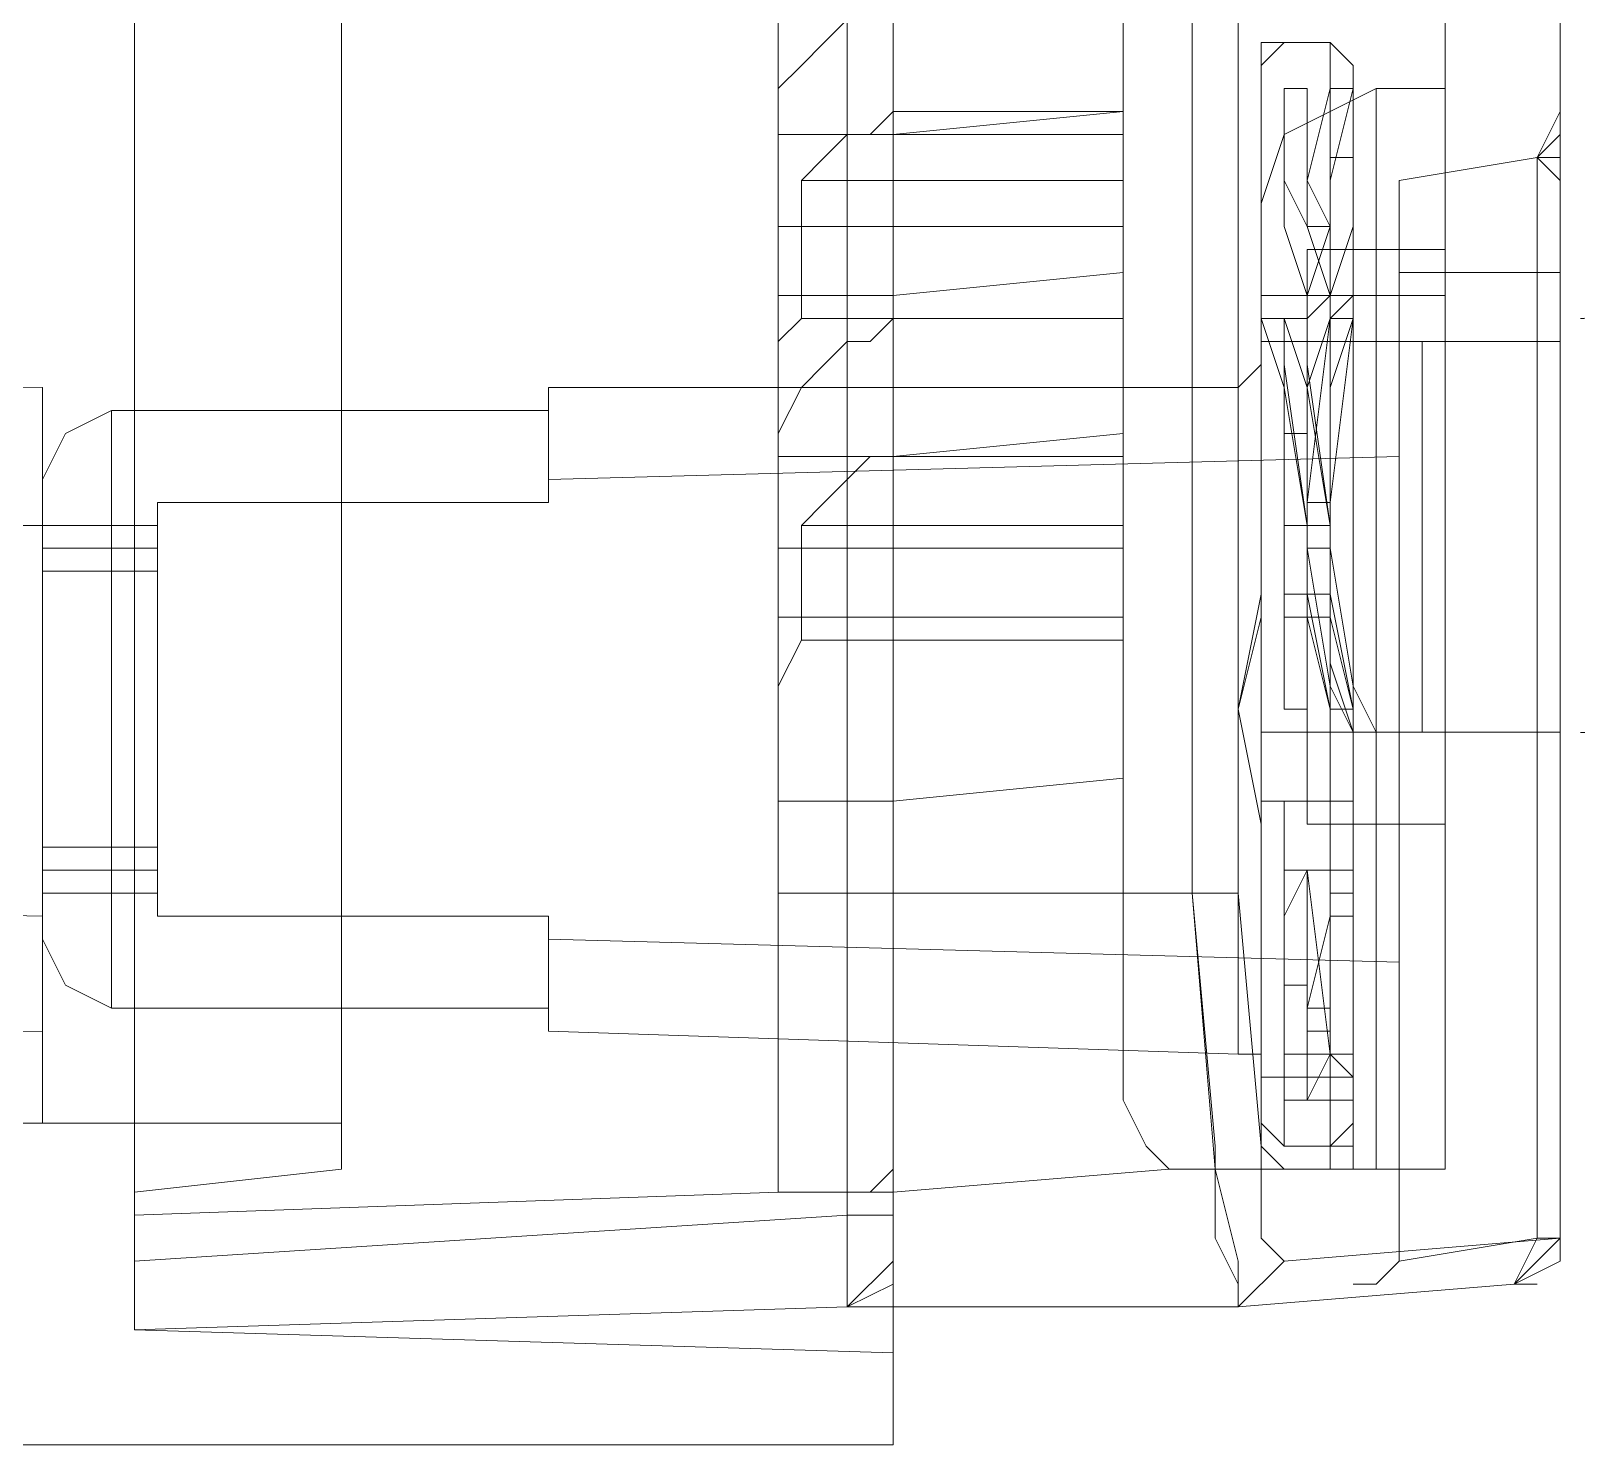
# Model space of a CAD drawing. Header units: millimetres. Extents: x -305 to 1353, y -289 to 1176.
# Drawn here: x 291.553 to 295.348, y 981.894 to 985.348 of the extents above; entities that cross this region are included whole.
import ezdxf

# ---------------------------------------------------------------- set-up
doc = ezdxf.new("R2010")
doc.units = ezdxf.units.MM
doc.header["$MEASUREMENT"] = 0
doc.layers.add('PDF_0', color=7, linetype='Continuous')

msp = doc.modelspace()

# ---------------------------------------------------------------- linework, layer by layer
at = {"layer": 'PDF_0', "lineweight": 18}
for points in [[(276.3621, 987.3973), (276.3621, 981.9501), (276.3621, 981.8939), (276.9237, 981.8939), (276.9237, 981.9501), (276.9237, 983.4102), (291.5245, 983.4102), (291.5245, 981.9501), (291.5245, 981.8939), (293.6585, 981.8939), (293.6585, 981.9501), (293.6585, 1034.6817), (293.6585, 1034.7378), (291.5245, 1034.7378), (291.5245, 1034.6817), (291.5245, 1033.1654), (276.9237, 1033.1654), (276.9237, 1034.6255), (276.9237, 1034.7378), (276.3621, 1034.7378), (276.3621, 1034.6255), (276.3621, 1029.1782)], [(294.6132, 1032.2107), (294.557, 1032.1546), (294.5009, 1031.9299), (294.5009, 1031.2561), (294.5009, 983.2417), (294.557, 982.624), (294.557, 982.3993), (294.6132, 982.3432), (295.2871, 982.3993), (295.2871, 983.6348), (295.2871, 984.5895), (295.2871, 984.7579), (295.2871, 985.0387), (295.2871, 985.151), (295.2871, 985.0387), (295.2871, 984.7579), (295.2871, 984.9826), (295.2871, 985.0387)], [(294.5009, 1031.2561), (294.3885, 1031.2561), (294.3885, 983.2417), (294.5009, 983.2417)], [(295.2871, 985.0949), (295.2871, 985.151), (295.2871, 987.7343)], [(293.6585, 985.5441), (294.2201, 985.5441), (294.2201, 985.151), (293.6585, 985.0949)], [(295.2871, 985.151), (295.2871, 985.151)], [(293.6585, 984.7018), (294.2201, 984.7579), (294.2201, 984.3087), (293.6585, 984.3087)], [(294.2201, 984.6456), (293.6585, 984.6456)], [(295.2871, 984.5895), (295.2871, 983.6348)], [(293.6585, 983.9156), (294.2201, 983.9156), (294.2201, 983.5225), (293.6585, 983.4663)], [(294.2201, 983.8594), (293.6585, 983.8594)], [(293.6585, 982.2309), (294.5009, 982.2309), (294.6132, 982.3432), (294.557, 982.3993), (294.557, 982.624), (294.5009, 983.2417), (294.3885, 983.2417), (294.4447, 982.624), (294.4447, 982.3993), (294.5009, 982.287)], [(294.5009, 982.2309), (294.5009, 982.3432), (294.4447, 982.5678), (294.3885, 983.2417), (293.6585, 983.2417)], [(294.6132, 982.3432), (294.5009, 982.2309), (295.1747, 982.287), (295.2871, 982.3993)], [(295.2871, 982.3432), (295.1747, 982.287), (295.2309, 982.287)], [(295.2871, 982.3432), (295.2871, 982.3432)]]:
    msp.add_lwpolyline(points, dxfattribs=at)
at = {"layer": 'PDF_0', "lineweight": 0}
for points in [[(295.0063, 985.2072), (295.0063, 993.8554)], [(294.2201, 992.6761), (294.2201, 983.2417), (294.2201, 982.7363), (294.2762, 982.624), (294.3324, 982.5678), (295.0063, 982.5678), (295.0063, 983.4102), (295.0063, 983.6348), (294.9501, 983.6348), (294.9501, 984.5895), (295.0063, 984.5895), (294.7816, 984.5895), (294.8378, 984.5895), (294.894, 984.5895), (294.9501, 984.5895), (294.894, 984.5895), (294.8378, 984.5895), (294.7816, 984.5895), (294.7255, 984.5895), (294.6693, 984.5895), (294.6132, 984.5895), (294.557, 984.5895), (294.894, 984.5895), (295.2309, 984.5895), (295.2871, 984.5895), (295.2309, 984.5895), (295.2309, 984.7579), (294.894, 984.7579)], [(293.3777, 992.5638), (293.3777, 982.5117), (291.8053, 982.4555)], [(293.5462, 992.4515), (293.5462, 982.4555), (293.5462, 982.287), (293.5462, 982.2309), (291.8053, 982.1747), (293.6585, 982.1186)], [(292.3107, 992.283), (292.3107, 983.4663), (292.3107, 982.5678), (291.8053, 982.5117)], [(291.8053, 987.3973), (291.8053, 982.1747)], [(293.4339, 984.9826), (293.49, 985.0387), (293.5462, 985.0949), (293.6023, 985.0949), (293.6585, 985.151), (294.2201, 985.151), (294.2201, 985.0949), (293.3777, 985.0949), (293.3777, 985.2072), (293.4339, 985.2634), (293.49, 985.3195), (293.5462, 985.3757)], [(293.3777, 985.3757), (293.3777, 985.3195), (293.3777, 985.2072), (293.3777, 985.0949), (293.3777, 984.8703), (294.2201, 984.8703)], [(294.7255, 982.624), (294.7816, 982.6801), (294.7816, 982.7924), (294.7816, 982.8486), (294.7816, 982.7924), (294.7816, 985.0387), (294.7255, 985.0387), (294.7255, 985.2634), (294.7255, 985.3195), (294.557, 985.3195), (294.557, 985.2634), (294.557, 985.0387), (294.557, 985.2634), (294.557, 985.3195)], [(294.557, 985.0387), (294.557, 985.0949), (294.557, 985.151), (294.557, 985.2072), (294.557, 985.2634), (294.6132, 985.3195), (294.7255, 985.3195)], [(294.6132, 985.3195), (294.6132, 985.3195)], [(294.7816, 985.0387), (294.7816, 985.0949), (294.7816, 985.151), (294.7816, 985.2072), (294.7816, 985.2634), (294.7255, 985.3195), (294.7255, 985.2634), (294.7255, 985.0387), (294.7255, 982.7924), (294.7255, 982.624), (294.7255, 982.5678), (294.7816, 982.5678), (294.7816, 982.624), (294.7816, 982.6801), (294.7816, 982.7363), (294.7816, 982.7924), (294.7255, 982.7924), (294.7255, 982.8486), (294.7255, 982.7924), (294.7255, 982.8486), (294.6693, 982.7363), (294.7255, 982.7363), (294.7255, 982.7924), (294.7255, 982.8486), (294.7255, 982.9048), (294.6693, 982.9048), (294.6693, 982.8486), (294.6693, 983.2979), (294.6693, 982.8486), (294.6693, 983.0171), (294.6693, 983.2979), (294.6693, 983.2417), (294.6693, 983.2979), (294.6693, 983.2417), (294.6693, 983.1855)], [(294.7255, 985.3195), (294.7255, 985.3195)], [(294.8378, 984.8141), (294.8378, 985.2072), (294.6132, 985.0949), (294.557, 984.9264), (294.557, 984.7018)], [(294.6132, 984.1402), (294.6132, 984.4772), (294.557, 984.6456), (294.6132, 984.6456), (294.6693, 984.6456), (294.6693, 984.4772), (294.7255, 984.1402), (294.6693, 984.1402), (294.6132, 984.4772), (294.6132, 984.5895), (294.6132, 984.6456), (294.6693, 984.4772), (294.6693, 984.1402), (294.6693, 984.1964), (294.7255, 984.6456), (294.6693, 984.4772), (294.6693, 984.1402), (294.6693, 984.4772), (294.7255, 984.6456), (294.7255, 984.421), (294.7255, 984.0841), (294.7255, 983.8033), (294.7816, 983.6348), (295.0063, 983.6348), (295.0063, 984.5895), (295.0063, 984.8141), (295.0063, 985.0949), (295.0063, 985.2072), (294.8378, 985.2072)], [(294.8378, 982.5678), (294.8378, 983.4102), (294.8378, 984.7018), (294.6693, 984.7018), (294.557, 984.7018), (294.557, 984.5895), (294.557, 983.6348), (294.6132, 983.6348), (294.6693, 983.6348), (294.6693, 983.4102), (294.6693, 983.6348), (294.6693, 983.4102), (294.6693, 983.6348), (294.7255, 983.6348), (294.7816, 983.6348), (294.7255, 983.6348), (294.6693, 983.6348), (294.6693, 984.5895), (294.6693, 984.8141), (294.7816, 984.8141), (295.0063, 984.8141), (295.0063, 985.0949), (295.0063, 985.2072), (295.0063, 985.151)], [(294.6132, 985.2072), (294.6132, 984.8703), (294.6693, 984.7018), (294.7255, 984.8703), (294.7255, 985.2072)], [(294.6693, 985.2072), (294.6693, 984.8703), (294.7255, 984.7018), (294.7816, 984.8703), (294.7816, 985.2072)], [(295.0063, 985.2072), (295.0063, 985.2072)], [(294.2201, 984.9826), (293.4339, 984.9826), (293.4339, 984.6456), (293.6585, 984.6456), (294.2201, 984.6456), (293.6585, 984.6456), (293.6585, 985.151)], [(295.2871, 985.151), (295.2871, 985.151)], [(293.6585, 985.0949), (293.3777, 985.0949)], [(294.2201, 984.7579), (294.2201, 984.8703), (294.2201, 985.0949)], [(295.2871, 985.0387), (295.2309, 985.0387), (295.2871, 985.0949)], [(294.557, 983.8594), (294.557, 985.0387), (294.557, 982.7924), (294.557, 983.5225)], [(294.557, 985.0387), (294.557, 985.0387)], [(295.2871, 984.7579), (295.2871, 984.9826), (295.2309, 985.0387), (295.2309, 984.9826), (295.2309, 984.7579), (295.2871, 984.7579), (295.2309, 984.7579), (295.2309, 984.9826), (295.2309, 985.0387), (294.894, 984.9826), (294.894, 984.7579), (294.894, 984.5895), (294.894, 983.6348), (294.894, 982.3432), (295.2309, 982.3993), (295.2309, 983.6348)], [(295.2309, 985.0387), (295.2309, 985.0387)], [(295.2309, 985.0387), (295.2309, 985.0387)], [(293.6585, 984.7018), (293.3777, 984.7018), (293.3777, 984.8141), (293.3777, 984.8703)], [(294.6693, 984.5895), (294.6693, 984.8141), (294.6693, 984.5895), (294.7255, 984.5895), (294.7816, 984.5895), (294.7816, 984.8141), (294.6693, 984.8141), (294.8378, 984.8141), (294.8378, 984.7018), (295.0063, 984.7018), (295.0063, 984.8703), (295.0063, 984.7018), (295.0063, 983.4102), (294.7816, 983.4102)], [(294.6693, 984.8703), (294.7255, 984.8703)], [(294.8378, 984.8141), (294.8378, 984.8141)], [(295.0063, 984.8141), (295.0063, 984.8141)], [(294.6132, 984.6456), (294.6693, 984.6456), (294.6693, 984.5333), (294.7255, 984.1402), (294.7255, 984.0841), (294.7255, 984.6456), (294.7816, 984.7018), (294.7816, 984.6456), (294.7255, 984.4772), (294.7255, 984.1402), (294.6693, 984.1402), (294.6132, 984.5333), (294.6132, 984.6456), (294.557, 984.6456)], [(294.7816, 983.691), (294.7255, 983.9156), (294.6693, 983.9156), (294.6693, 983.7471), (294.6693, 983.691), (294.6693, 983.9717), (294.6693, 984.0841), (294.7255, 983.7471), (294.7816, 983.6348), (294.7255, 983.8033), (294.7255, 984.0841), (294.7255, 984.421), (294.7255, 984.6456), (294.7255, 984.7018), (294.6693, 984.6456), (294.6693, 984.0841), (294.6693, 984.1402)], [(294.7816, 984.7018), (294.7255, 984.7018), (294.6693, 984.7018)], [(294.2201, 984.1402), (293.4339, 984.1402), (293.49, 984.1964), (293.5462, 984.2525), (293.6023, 984.3087), (293.6585, 984.3087), (293.3777, 984.3087), (293.3777, 984.421), (293.3777, 984.4772), (293.3777, 984.5895), (293.4339, 984.6456)], [(294.2201, 983.9156), (294.2201, 984.0841), (294.2201, 984.3087), (293.3777, 984.3087), (293.3777, 984.3648), (293.4339, 984.4772), (293.49, 984.5333), (293.5462, 984.5895), (293.6023, 984.5895), (293.6585, 984.6456)], [(294.6132, 984.3648), (294.6132, 984.1402), (294.6132, 984.4772), (294.557, 984.6456), (294.6132, 984.6456), (294.6693, 984.4772), (294.6693, 984.1402), (294.6132, 984.1402), (294.6132, 984.3648), (294.6132, 983.9717), (294.6132, 983.691), (294.6132, 983.7471), (294.6132, 983.9156), (294.6693, 983.9156), (294.7255, 983.691), (294.7816, 983.691), (294.7255, 983.9156), (294.6693, 983.9156), (294.7255, 983.691), (294.6693, 983.9717), (294.7255, 983.691)], [(294.6693, 984.1964), (294.7255, 984.6456), (294.7816, 984.6456), (294.7816, 984.3087), (294.7816, 984.6456), (294.7255, 984.4772), (294.7255, 984.1402), (294.7255, 984.1964), (294.7816, 984.6456), (294.7255, 984.1964)], [(294.5009, 982.8486), (294.557, 982.8486), (294.557, 982.7924), (294.557, 982.6801), (294.6132, 982.624), (294.557, 982.6801), (294.557, 982.7924), (294.557, 982.624), (294.557, 982.5678), (294.557, 983.6348), (294.894, 983.6348), (295.2309, 983.6348), (295.2309, 984.5895), (295.2309, 983.6348), (295.2871, 983.6348), (295.2309, 983.6348), (295.0063, 983.6348), (294.9501, 983.6348), (294.9501, 984.5895), (295.0063, 984.5895), (295.2309, 984.5895)], [(295.0063, 984.5895), (295.0063, 984.5895)], [(295.2871, 984.5895), (295.2871, 983.6348)], [(286.4704, 984.5333), (291.5807, 984.4772), (291.5807, 982.9048), (286.4704, 982.8486)], [(294.5009, 984.4772), (294.557, 984.5333)], [(291.5807, 984.2525), (291.6368, 984.3648), (291.7492, 984.421), (292.8161, 984.421), (292.8161, 984.4772), (294.5009, 984.4772), (294.5009, 982.8486), (292.8161, 982.9048)], [(292.8161, 984.421), (292.8161, 984.4772), (292.8161, 984.421)], [(291.8615, 984.1964), (292.8161, 984.1964), (291.8615, 984.1964), (291.8615, 983.1855), (292.8161, 983.1855), (292.8161, 983.1294), (294.894, 983.0732), (294.894, 984.3087), (292.8161, 984.2525), (292.8161, 984.1964), (292.8161, 984.421), (291.7492, 984.421)], [(294.2201, 984.3648), (293.6585, 984.3087), (293.6585, 983.2417), (293.6585, 982.7363), (293.6585, 982.5678), (293.6585, 982.5117), (294.3324, 982.5678), (294.2762, 982.624), (294.2201, 982.7363), (294.2201, 983.2417)], [(294.6693, 983.691), (294.6693, 983.9717), (294.6693, 984.3648)], [(293.3777, 984.3087), (293.3777, 984.0841), (294.2201, 984.0841)], [(294.2201, 984.3087), (294.2201, 984.3087)], [(291.5807, 983.1855), (288.9413, 983.2417), (288.9413, 984.1402), (291.5807, 984.1402), (291.5807, 984.0841)], [(291.5807, 984.1402), (291.8615, 984.1402), (291.8615, 984.0841)], [(293.4339, 984.1402), (293.4339, 983.8594), (293.3777, 983.7471), (293.3777, 983.691), (293.3777, 983.5786), (293.3777, 983.4663), (293.6585, 983.4663)], [(293.6585, 983.9156), (293.3777, 983.9156), (293.3777, 983.9717), (293.3777, 984.0841)], [(294.6693, 984.0841), (294.6693, 984.0841)], [(294.6693, 984.0841), (294.7255, 984.0841)], [(294.7816, 983.6348), (294.8378, 983.6348), (294.7816, 983.7471), (294.7255, 984.0841), (294.7255, 983.9717)], [(294.557, 983.9156), (294.5009, 983.691), (294.557, 983.4102), (294.5009, 983.691), (294.557, 983.9717)], [(294.6132, 983.9717), (294.6132, 983.691)], [(294.6693, 983.9156), (294.6693, 983.9156)], [(293.6585, 983.8594), (293.4339, 983.8594)], [(294.6693, 983.4102), (294.7816, 983.4102), (294.7816, 983.6348), (294.8378, 983.6348), (294.894, 983.6348), (294.9501, 983.6348), (294.894, 983.6348), (294.8378, 983.6348), (294.7816, 983.6348), (294.7255, 983.6348), (294.6693, 983.6348)], [(294.6693, 983.6348), (294.6693, 983.6348)], [(295.0063, 983.6348), (295.0063, 983.6348)], [(295.0063, 983.6348), (295.0063, 983.6348)], [(295.2309, 983.6348), (295.2309, 983.6348)], [(294.7816, 983.4663), (294.6693, 983.4663), (294.557, 983.4663)], [(294.6132, 983.4663), (294.557, 983.4663)], [(294.7255, 982.5678), (294.7255, 982.624), (294.7255, 982.7924), (294.7255, 982.7363), (294.7816, 982.7363), (294.7816, 982.7924), (294.7255, 982.8486), (294.7255, 983.2979), (294.7255, 982.8486), (294.7255, 982.7924), (294.7255, 982.7363), (294.7255, 982.7924), (294.7255, 982.8486), (294.6693, 983.2979), (294.7255, 983.2979), (294.6693, 983.2979), (294.7255, 983.2979), (294.6693, 983.2979), (294.7255, 982.8486), (294.7816, 982.8486), (294.7816, 982.7924), (294.7816, 982.8486), (294.7816, 982.7924), (294.7816, 982.7363), (294.7255, 982.7363), (294.6693, 982.7363), (294.6693, 982.8486), (294.6693, 982.7924), (294.6693, 982.7363), (294.7255, 982.8486), (294.7255, 982.9048), (294.6693, 982.9048), (294.6693, 982.8486), (294.6693, 982.7924), (294.6693, 982.7363), (294.6693, 982.7924), (294.6693, 982.7363), (294.6693, 982.7924), (294.6693, 982.7363), (294.6693, 982.7924), (294.6693, 982.8486), (294.6693, 982.7924), (294.6693, 982.7363), (294.6132, 982.7363), (294.6132, 982.7924), (294.6132, 982.8486), (294.6132, 983.0171), (294.6132, 983.2979), (294.6693, 983.2979), (294.6132, 983.2979), (294.6693, 983.2979), (294.6693, 983.2417), (294.6693, 983.1855), (294.6693, 982.8486), (294.6693, 982.7924), (294.6693, 982.8486), (294.6693, 982.7924), (294.6132, 982.7924), (294.6132, 982.8486), (294.6693, 982.8486), (294.6693, 982.7363), (294.6132, 982.7363), (294.6693, 982.7363), (294.7255, 982.7363), (294.6693, 982.7363), (294.6132, 982.7363), (294.6132, 982.7924), (294.557, 982.7924), (294.557, 983.4663), (294.6693, 983.4663)], [(294.6693, 983.4663), (294.6693, 983.4663)], [(294.7816, 983.4663), (294.7816, 983.4663)], [(294.7816, 982.7924), (294.7816, 983.4663)], [(291.8615, 983.2979), (291.8615, 983.2417), (291.5807, 983.2417), (291.5807, 983.2979)], [(294.6132, 983.2979), (294.6132, 983.2979)], [(294.6132, 983.2979), (294.6132, 983.2979)], [(294.6132, 983.2979), (294.6132, 983.2979)], [(294.6132, 983.2979), (294.6693, 983.2979)], [(294.6132, 983.2979), (294.6132, 983.2979)], [(294.6693, 983.2979), (294.6693, 983.2979)], [(294.6693, 983.2979), (294.6693, 983.2979)], [(294.6693, 983.2979), (294.6693, 983.2979)], [(294.6693, 983.2979), (294.6693, 983.2979)], [(294.6693, 983.2979), (294.6693, 983.2979)], [(294.6693, 983.2979), (294.6693, 983.2979)], [(294.6693, 983.2979), (294.6693, 983.2979)], [(294.6693, 983.2979), (294.6693, 983.2979)], [(294.7255, 983.2979), (294.7255, 983.2979)], [(294.7255, 983.2979), (294.7816, 983.2979), (294.7816, 983.1855), (294.7816, 983.2979), (294.7255, 983.2979), (294.7255, 983.2417), (294.7255, 983.2979), (294.7255, 982.8486), (294.7255, 982.7924), (294.7255, 982.7363), (294.7255, 982.7924), (294.7255, 982.7363), (294.7255, 982.7924), (294.7255, 982.8486), (294.7255, 982.7924)], [(294.7255, 983.2979), (294.7255, 983.1855)], [(294.7816, 983.2979), (294.7255, 983.2979)], [(294.7255, 983.2979), (294.7255, 983.2979)], [(294.7255, 983.2979), (294.7255, 983.2979)], [(294.7255, 983.2979), (294.7255, 983.2979)], [(294.7816, 983.2979), (294.7816, 983.2979)], [(294.7816, 983.1855), (294.7816, 983.2979)], [(294.7816, 983.2979), (294.7816, 983.1855)], [(294.7816, 982.8486), (294.7816, 983.2979)], [(294.7816, 983.2979), (294.7816, 983.2979)], [(294.7816, 983.2979), (294.7816, 983.1855)], [(294.7816, 983.2979), (294.7816, 983.2979)], [(294.7816, 983.2979), (294.7816, 982.8486)], [(294.7816, 983.2979), (294.7816, 983.2979)], [(294.7816, 983.2979), (294.7816, 983.2979)], [(294.7816, 982.8486), (294.7816, 983.2979)], [(294.7816, 983.2979), (294.7816, 983.2979)], [(294.7816, 983.2979), (294.7816, 983.2979)], [(293.6023, 982.5117), (293.6585, 982.5678), (293.6585, 982.624), (293.6585, 982.7924), (293.6585, 983.2417), (293.4339, 983.2417), (293.3777, 983.2417)], [(293.6585, 983.2417), (293.6585, 983.2417)], [(294.6693, 983.2417), (294.6693, 983.2417)], [(294.7255, 983.1855), (294.7255, 983.2417)], [(294.7816, 983.1855), (294.7816, 983.2417)], [(291.7492, 982.9609), (292.8161, 982.9609), (292.8161, 983.1855), (291.8615, 983.1855)], [(294.6132, 983.1855), (294.6132, 983.1855)], [(294.6132, 983.1855), (294.6132, 983.1855)], [(294.6132, 983.1855), (294.6132, 983.1855)], [(294.6132, 983.1855), (294.6132, 983.1855)], [(294.6693, 982.9609), (294.7255, 983.1855)], [(294.6693, 983.1855), (294.6693, 983.1855)], [(294.7255, 983.1855), (294.7255, 983.1855)], [(294.7255, 982.9609), (294.7255, 983.1855)], [(294.7255, 983.1855), (294.7255, 983.1855)], [(294.7816, 983.1855), (294.7816, 983.1855)], [(294.7816, 983.1855), (294.7816, 983.1855)], [(294.7816, 983.1855), (294.7816, 983.1855)], [(294.7816, 983.1855), (294.7816, 983.1855)], [(294.7816, 983.1855), (294.7816, 983.1855)], [(291.5807, 983.1294), (291.6368, 983.0171), (291.7492, 982.9609), (292.8161, 982.9609), (292.8161, 982.9048), (292.8161, 982.9609)], [(294.6132, 983.1294), (294.6132, 983.1294)], [(294.6132, 983.1294), (294.6132, 983.1294)], [(294.6132, 983.1294), (294.6132, 983.1294)], [(294.6132, 983.0171), (294.6132, 983.0171)], [(294.6132, 983.0171), (294.6132, 983.0171)], [(294.6132, 983.0171), (294.6132, 983.0171)], [(294.6132, 983.0171), (294.6132, 983.0171)], [(294.6132, 983.0171), (294.6132, 983.0171)], [(294.6132, 983.0171), (294.6132, 983.0171)], [(294.6693, 983.0171), (294.6693, 983.0171)], [(294.6693, 983.0171), (294.6693, 983.0171)], [(294.6132, 982.9609), (294.6132, 982.9609)], [(294.6132, 982.9609), (294.6132, 982.9609)], [(294.7255, 982.9609), (294.7255, 982.9609)], [(294.7255, 982.9609), (294.7255, 982.9609)], [(291.5807, 982.9048), (291.5807, 982.6801), (291.1314, 982.6801)], [(294.6693, 982.9048), (294.7255, 982.9048), (294.7255, 982.8486), (294.7255, 982.9048), (294.7255, 982.8486), (294.7255, 982.9048)], [(294.7255, 982.9048), (294.7255, 982.9048)], [(294.7255, 982.9048), (294.7255, 982.9048)], [(294.7255, 982.9048), (294.7255, 982.9048)], [(294.6693, 982.8486), (294.6693, 982.8486)], [(294.7255, 982.8486), (294.7255, 982.8486)], [(294.7255, 982.8486), (294.7255, 982.8486)], [(294.7816, 982.7924), (294.7816, 982.8486)], [(294.7816, 982.8486), (294.7816, 982.8486)], [(294.557, 982.7924), (294.557, 982.7924)], [(294.6132, 982.7924), (294.6132, 982.7924)], [(294.7255, 982.7363), (294.7255, 982.7924), (294.7816, 982.7924), (294.7816, 982.6801), (294.7255, 982.624), (294.6693, 982.624), (294.6132, 982.624), (294.6132, 982.6801), (294.6132, 982.7924)], [(294.6693, 982.7924), (294.6693, 982.7924)], [(294.6693, 982.7924), (294.6693, 982.7924)], [(294.6693, 982.7924), (294.6693, 982.7924)], [(294.6693, 982.624), (294.7255, 982.624), (294.7816, 982.624), (294.7816, 982.6801), (294.7816, 982.7924)], [(294.7255, 982.7924), (294.7255, 982.7924)], [(294.7816, 982.7924), (294.7816, 982.7363)], [(294.7816, 982.7363), (294.7816, 982.7924)], [(294.7816, 982.7924), (294.7816, 982.7924)], [(294.6132, 982.7363), (294.6132, 982.7363)], [(294.6132, 982.7363), (294.6132, 982.7363)], [(294.6132, 982.7363), (294.6132, 982.7363)], [(294.6693, 982.7363), (294.6693, 982.7363)], [(294.6693, 982.7363), (294.6693, 982.7363)], [(294.6693, 982.7363), (294.6693, 982.7363)], [(294.6693, 982.7363), (294.6693, 982.7363)], [(294.6693, 982.7363), (294.6693, 982.7363)], [(294.6693, 982.7363), (294.6693, 982.7363)], [(294.6693, 982.7363), (294.6693, 982.7363)], [(294.6693, 982.7363), (294.6693, 982.7363)], [(294.6693, 982.7363), (294.6693, 982.7363)], [(294.6693, 982.7363), (294.6693, 982.7363)], [(294.7255, 982.7363), (294.7255, 982.7363)], [(294.7255, 982.7363), (294.7255, 982.7363)], [(294.7255, 982.7363), (294.7255, 982.7363)], [(294.7255, 982.7363), (294.7255, 982.7363)], [(294.7255, 982.7363), (294.7255, 982.7363)], [(294.7255, 982.7363), (294.7255, 982.7363)], [(294.7255, 982.7363), (294.7255, 982.7363)], [(294.7255, 982.7363), (294.7255, 982.7363)], [(294.7816, 982.7363), (294.7816, 982.7363)], [(294.7816, 982.7363), (294.7816, 982.7363)], [(294.7816, 982.7363), (294.7816, 982.7363)], [(294.7816, 982.7363), (294.7816, 982.7363)], [(286.5265, 982.6801), (291.8053, 982.6801), (292.3107, 982.6801)], [(294.6693, 982.624), (294.6693, 982.624)], [(294.6132, 982.5678), (294.6132, 982.5678)], [(294.7255, 982.5678), (294.7255, 982.5678)], [(293.4339, 982.5117), (293.6585, 982.5117), (293.4339, 982.5117), (293.3777, 982.5117), (293.4339, 982.5117), (293.6585, 982.5117)], [(293.6585, 982.4555), (293.5462, 982.4555), (293.6585, 982.4555), (293.5462, 982.4555), (291.8053, 982.3432)], [(293.5462, 982.4555), (293.5462, 982.2309), (293.6585, 982.287), (293.5462, 982.2309)], [(295.1747, 982.287), (295.2309, 982.3993), (295.2871, 982.3993), (295.2871, 982.3432), (295.2871, 982.3993)], [(293.6585, 982.3432), (293.5462, 982.2309), (293.6585, 982.2309)], [(294.7816, 982.287), (294.8378, 982.287), (294.894, 982.3432)], [(294.894, 982.3432), (294.894, 982.3432)], [(294.5009, 982.287), (294.5009, 982.2309)], [(293.5462, 982.2309), (293.5462, 982.2309)], [(291.8053, 982.1747), (291.8053, 982.1747)]]:
    msp.add_lwpolyline(points, dxfattribs=at)
for points in [[(294.6132, 985.2072), (294.6693, 985.2072), (294.6693, 984.9826), (294.7255, 984.8703), (294.7255, 984.9826), (294.7816, 985.2072), (294.7255, 985.2072), (294.6693, 984.9826), (294.6693, 984.8703), (294.6132, 984.9826)], [(294.7255, 985.2072), (294.6693, 984.9826), (294.6693, 984.8703), (294.6132, 984.9826), (294.6132, 985.2072), (294.6132, 984.8703), (294.6693, 984.7018), (294.7255, 984.8703)], [(294.6693, 985.2072), (294.6693, 984.8703), (294.7255, 984.7018), (294.7816, 984.8703), (294.7816, 985.2072), (294.7255, 984.9826), (294.7255, 984.8703), (294.6693, 984.9826)], [(295.2871, 985.151), (295.2309, 985.0387)], [(295.2309, 985.0387), (295.2871, 985.151)], [(294.6693, 984.0841), (294.7255, 984.0841), (294.7816, 983.7471), (294.8378, 983.6348), (294.7816, 983.7471), (294.7816, 984.0279), (294.7816, 983.7471), (294.8378, 983.6348), (294.7816, 983.6348), (294.7255, 983.7471), (294.6693, 984.0841), (294.6693, 983.9717), (294.7255, 983.9717), (294.7816, 983.691), (294.7255, 983.9717), (294.7255, 984.0841), (294.7255, 984.6456), (294.7816, 984.7018), (294.7816, 984.6456), (294.7255, 984.6456), (294.7255, 984.7018), (294.6693, 984.6456)], [(294.7816, 984.5895), (294.7255, 984.5895), (294.6693, 984.5895), (294.7255, 984.5895), (294.7816, 984.5895), (294.8378, 984.5895), (294.894, 984.5895), (294.9501, 984.5895), (294.894, 984.5895), (294.8378, 984.5895)], [(291.5807, 983.1294), (291.6368, 983.0171), (291.7492, 982.9609), (291.7492, 984.421), (291.6368, 984.3648), (291.5807, 984.2525)], [(294.6132, 983.9717), (294.6132, 984.3648), (294.6693, 984.3648), (294.6693, 983.9717)], [(294.7255, 984.1964), (294.7255, 984.1402), (294.7255, 984.0841), (294.6693, 984.0841), (294.6693, 984.1402), (294.6693, 984.1964)], [(291.8615, 984.0841), (291.5807, 984.0841)], [(291.8615, 983.354), (291.5807, 983.354), (291.5807, 984.0279), (291.8615, 984.0279)], [(294.6693, 983.691), (294.6693, 983.7471), (294.6693, 983.9156), (294.6132, 983.9156), (294.6132, 983.7471), (294.6132, 983.691)], [(294.6132, 982.7924), (294.6132, 982.6801), (294.6132, 982.624), (294.7816, 982.624), (294.7816, 982.6801), (294.7816, 982.7924), (294.7816, 983.4663), (294.6132, 983.4663)], [(291.5807, 983.2979), (291.8615, 983.2979)], [(294.6132, 983.1855), (294.6132, 983.2979)], [(294.6132, 983.1855), (294.6693, 983.2979), (294.6132, 983.1855), (294.6132, 983.2979)], [(294.7816, 983.1855), (294.7816, 983.2979)], [(293.6585, 983.2417), (293.4339, 983.2417), (293.3777, 983.2417), (293.4339, 983.2417)], [(294.6693, 983.2417), (294.6693, 983.1855)], [(294.7255, 983.2417), (294.7816, 983.2417), (294.7816, 983.1855), (294.7255, 983.1855)], [(294.7255, 983.1855), (294.7255, 982.9609)], [(294.6132, 983.1294), (294.6132, 982.9609), (294.6132, 983.0171)], [(294.6132, 983.0171), (294.6693, 983.0171), (294.6132, 983.0171), (294.6132, 983.1294), (294.6132, 982.9609)], [(294.6693, 982.9609), (294.7255, 982.9609)], [(294.6693, 982.8486), (294.7255, 982.8486), (294.7255, 982.7924), (294.6693, 982.7924)], [(294.6132, 982.5678), (294.557, 982.624), (294.557, 982.6801), (294.557, 982.7363), (294.557, 982.7924), (294.557, 982.624), (294.557, 982.5678), (294.7255, 982.5678)]]:
    msp.add_lwpolyline(points, close=True, dxfattribs=at)
at = {"layer": 'PDF_0', "lineweight": 18}
for points in [[(295.3371, 984.6458), (295.3405, 984.6458), (295.344, 984.6459), (295.3474, 984.6459)], [(295.3477, 983.6345), (295.3442, 983.6345), (295.3407, 983.6346), (295.3372, 983.6346)]]:
    msp.add_open_spline(points, degree=3, dxfattribs=at)

doc.saveas('drawing.dxf')
